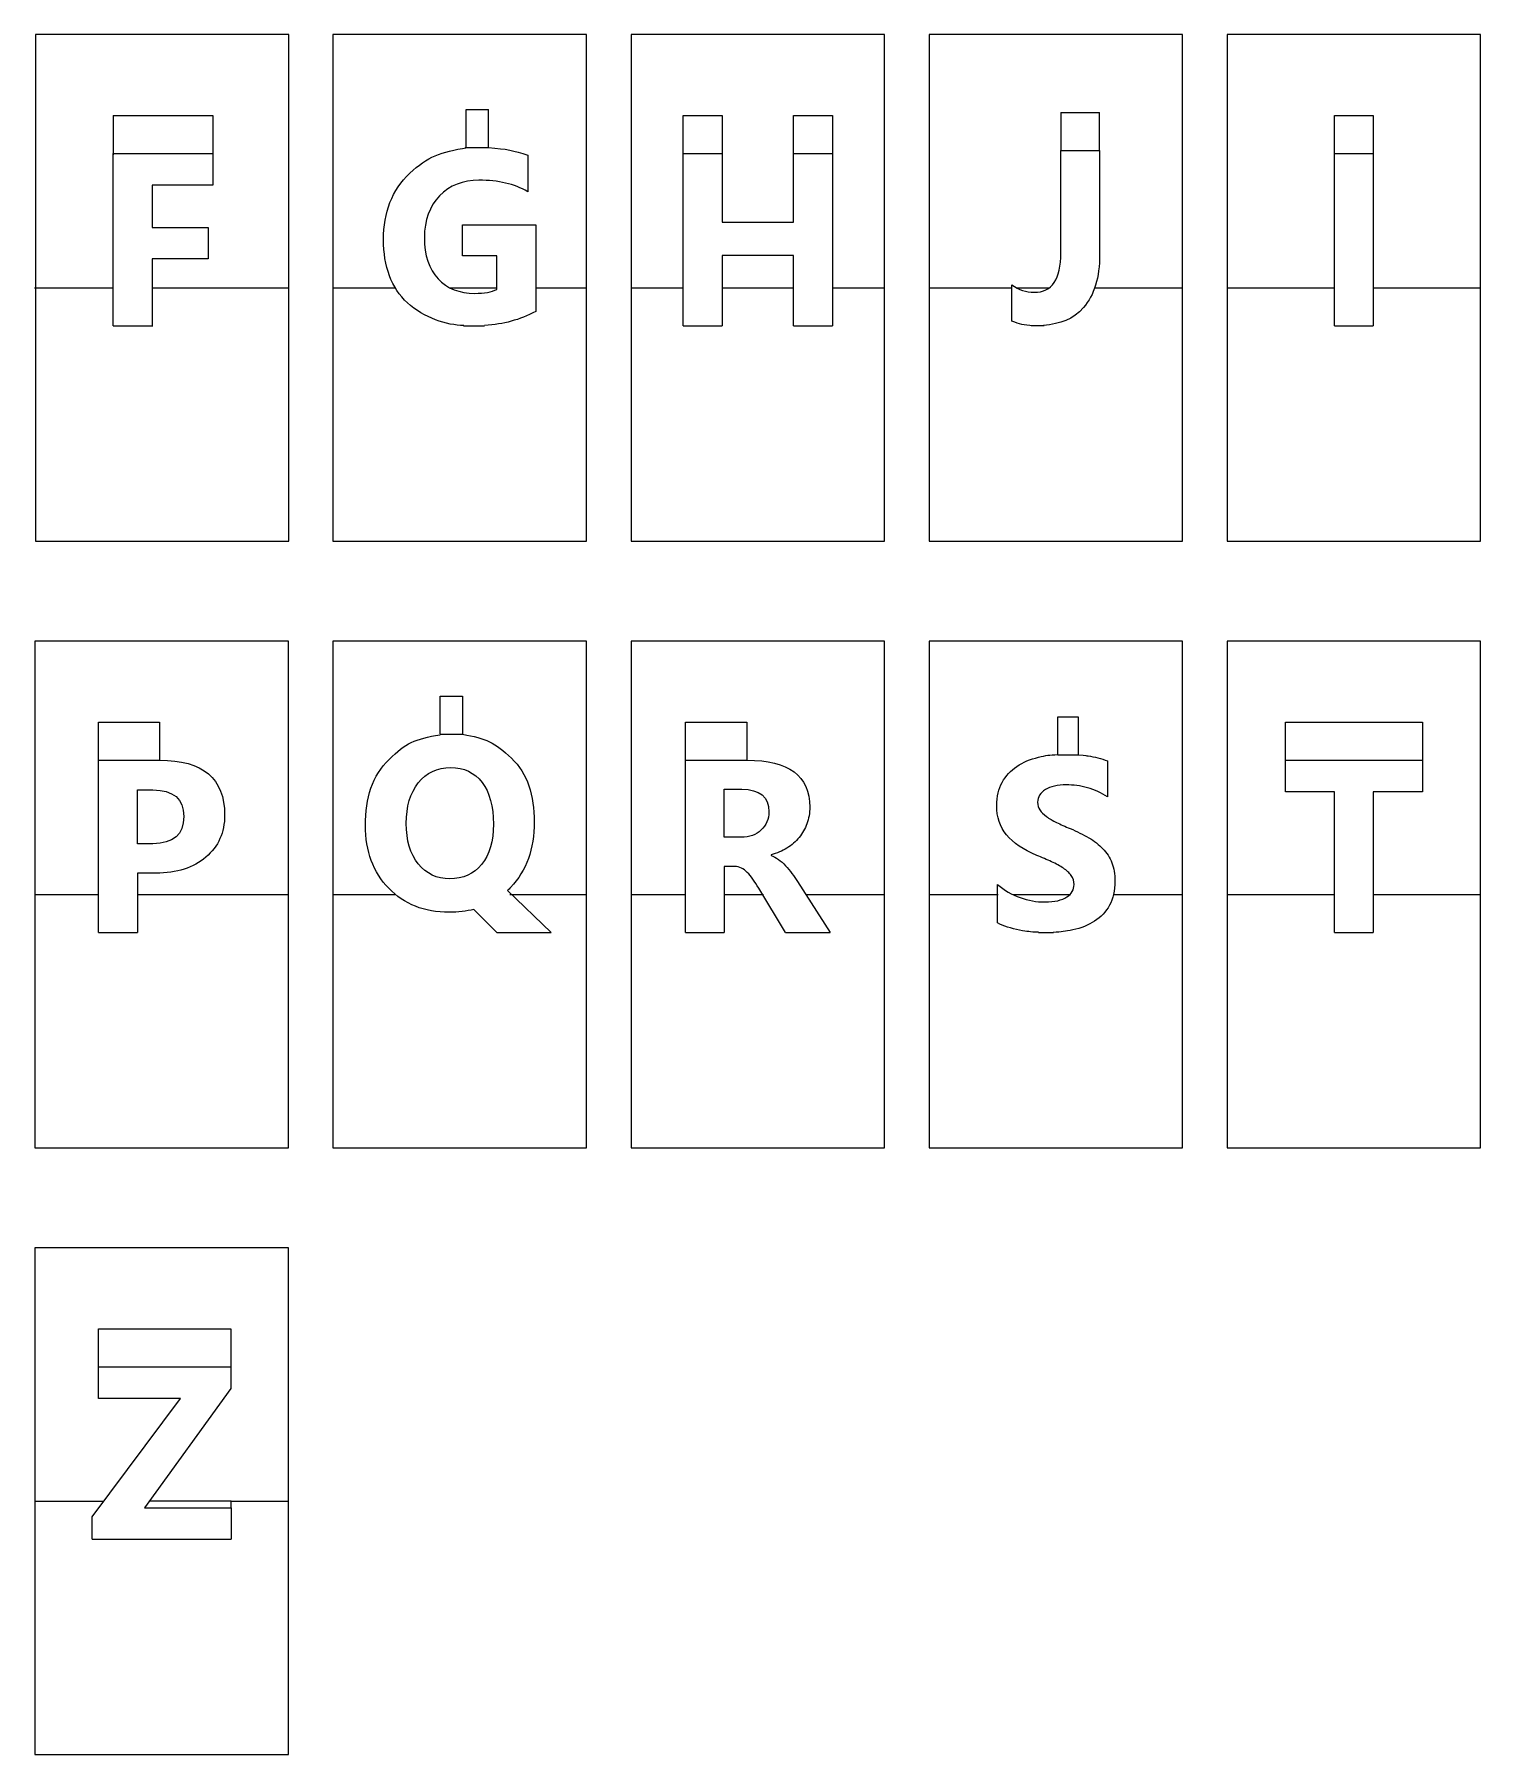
# Model space of a CAD drawing. Header units: centimetres. Extents: x 32.1 to 90.9, y -20.4 to 14.1.
# Drawn here: x 61.94 to 90.92, y -20.4 to 14.08 of the extents above; entities that cross this region are included whole.
import ezdxf

# ---------------------------------------------------------------- set-up
doc = ezdxf.new("R2010")
doc.units = ezdxf.units.CM
doc.header["$MEASUREMENT"] = 0
doc.layers.add('layer 1', color=7, linetype='Continuous')

msp = doc.modelspace()

# ---------------------------------------------------------------- linework, layer by layer
at = {"layer": 'layer 1', "color": 250, "lineweight": 20}
for points in [[(61.95688, 3.92493), (67.03688, 3.92493), (67.03688, 14.08493), (61.95688, 14.08493), (61.95688, 3.92493)], [(67.92016, 3.92493), (73.00016, 3.92493), (73.00016, 14.08493), (67.92016, 14.08493), (67.92016, 3.92493)], [(73.89321, 3.92493), (78.97321, 3.92493), (78.97321, 14.08493), (73.89321, 14.08493), (73.89321, 3.92493)], [(79.86626, 3.92493), (84.94626, 3.92493), (84.94626, 14.08493), (79.86626, 14.08493), (79.86626, 3.92493)], [(85.83931, 3.92493), (90.91931, 3.92493), (90.91931, 14.08493), (85.83931, 14.08493), (85.83931, 3.92493)], [(61.94711, -8.23643), (67.02711, -8.23643), (67.02711, 1.92357), (61.94711, 1.92357), (61.94711, -8.23643)], [(67.92016, -8.23643), (73.00016, -8.23643), (73.00016, 1.92357), (67.92016, 1.92357), (67.92016, -8.23643)], [(73.89321, -8.23643), (78.97321, -8.23643), (78.97321, 1.92357), (73.89321, 1.92357), (73.89321, -8.23643)], [(79.86626, -8.23643), (84.94626, -8.23643), (84.94626, 1.92357), (79.86626, 1.92357), (79.86626, -8.23643)], [(85.83931, -8.23643), (90.91931, -8.23643), (90.91931, 1.92357), (85.83931, 1.92357), (85.83931, -8.23643)], [(61.94711, -20.39778), (67.02711, -20.39778), (67.02711, -10.23778), (61.94711, -10.23778), (61.94711, -20.39778)]]:
    msp.add_lwpolyline(points, close=True, dxfattribs=at)
at = {"layer": 'layer 1', "color": 140, "lineweight": 20}
for points in [[(63.51792, 12.45961), (63.51792, 12.45961), (65.51539, 12.45961), (65.51539, 12.45961)], [(70.58888, 12.57803), (70.58888, 12.57803), (71.03777, 12.57803), (71.03777, 12.57803)], [(74.93819, 12.45961), (74.93819, 12.45961), (75.71695, 12.45961), (75.71695, 12.45961)], [(77.14947, 12.45961), (77.14947, 12.45961), (77.92823, 12.45961), (77.92823, 12.45961)], [(82.50864, 12.51964), (82.50864, 12.51964), (83.28411, 12.51964), (83.28411, 12.51964)], [(87.98993, 12.45961), (87.98993, 12.45961), (88.76869, 12.45961), (88.76869, 12.45961)], [(61.93734, 9.00494), (61.93734, 9.00494), (63.51792, 9.00494), (63.51792, 9.00494)], [(64.29668, 9.00494), (64.29668, 9.00494), (67.03688, 9.00494), (67.03688, 9.00494)], [(67.92016, 9.00494), (67.92016, 9.00494), (69.16819, 9.00494), (69.16819, 9.00494)], [(71.98643, 9.00494), (71.98643, 9.00494), (73.00016, 9.00494), (73.00016, 9.00494)], [(73.89321, 9.00494), (73.89321, 9.00494), (74.93819, 9.00494), (74.93819, 9.00494)], [(77.92823, 9.00494), (77.92823, 9.00494), (78.97321, 9.00494), (78.97321, 9.00494)], [(79.86626, 9.00494), (79.86626, 9.00494), (81.52841, 9.00494), (81.52841, 9.00494)], [(83.17881, 9.00494), (83.17881, 9.00494), (84.94626, 9.00494), (84.94626, 9.00494)], [(85.83931, 9.00494), (85.83931, 9.00494), (87.98993, 9.00494), (87.98993, 9.00494)], [(88.76869, 9.00494), (88.76869, 9.00494), (90.91931, 9.00494), (90.91931, 9.00494)], [(63.51792, 8.24294), (63.51792, 8.24294), (64.31341, 8.24294), (64.31341, 8.24294)], [(70.53319, 8.24294), (70.53319, 8.24294), (70.95836, 8.24294), (70.95836, 8.24294)], [(74.93819, 8.24294), (74.93819, 8.24294), (75.71695, 8.24294), (75.71695, 8.24294)], [(77.14947, 8.24294), (77.14947, 8.24294), (77.92823, 8.24294), (77.92823, 8.24294)], [(81.91082, 8.24771), (81.91082, 8.24771), (82.17323, 8.24892), (82.17323, 8.24892)], [(87.98993, 8.24294), (87.98993, 8.24294), (88.76869, 8.24294), (88.76869, 8.24294)], [(70.07088, 0.81729), (70.07088, 0.81729), (70.51526, 0.81729), (70.51526, 0.81729)], [(82.44802, 0.40657), (82.44802, 0.40657), (82.85587, 0.40657), (82.85587, 0.40657)], [(63.22443, 0.29825), (63.22443, 0.29825), (64.44393, 0.29825), (64.44393, 0.29825)], [(74.98385, 0.29825), (74.98385, 0.29825), (76.21734, 0.29825), (76.21734, 0.29825)], [(87.00889, 0.29825), (87.00889, 0.29825), (89.75546, 0.29825), (89.75546, 0.29825)], [(61.94711, -3.15642), (61.94711, -3.15642), (63.2244, -3.15642), (63.2244, -3.15642)], [(64.00316, -3.15642), (64.00316, -3.15642), (67.02711, -3.15642), (67.02711, -3.15642)], [(67.92016, -3.15642), (67.92016, -3.15642), (69.17243, -3.15642), (69.17243, -3.15642)], [(71.46557, -3.15642), (71.46557, -3.15642), (73.00016, -3.15642), (73.00016, -3.15642)], [(73.89321, -3.15642), (73.89321, -3.15642), (74.98383, -3.15642), (74.98383, -3.15642)], [(77.39545, -3.15642), (77.39545, -3.15642), (78.97321, -3.15642), (78.97321, -3.15642)], [(79.86626, -3.15642), (79.86626, -3.15642), (81.24934, -3.15642), (81.24934, -3.15642)], [(83.56433, -3.15642), (83.56433, -3.15642), (84.94626, -3.15642), (84.94626, -3.15642)], [(85.83931, -3.15642), (85.83931, -3.15642), (87.98911, -3.15642), (87.98911, -3.15642)], [(88.76951, -3.15642), (88.76951, -3.15642), (90.91931, -3.15642), (90.91931, -3.15642)], [(63.2244, -3.91842), (63.2244, -3.91842), (64.00316, -3.91842), (64.00316, -3.91842)], [(71.20355, -3.91842), (71.20355, -3.91842), (72.29233, -3.91842), (72.29233, -3.91842)], [(74.98383, -3.91842), (74.98383, -3.91842), (75.76259, -3.91842), (75.76259, -3.91842)], [(76.9887, -3.91842), (76.9887, -3.91842), (77.88259, -3.91842), (77.88259, -3.91842)], [(82.06094, -3.91842), (82.06094, -3.91842), (82.36141, -3.91842), (82.36141, -3.91842)], [(87.98911, -3.91842), (87.98911, -3.91842), (88.76951, -3.91842), (88.76951, -3.91842)], [(63.2232, -11.8631), (63.2232, -11.8631), (65.87356, -11.8631), (65.87356, -11.8631)], [(61.94711, -15.31777), (61.94711, -15.31777), (63.31188, -15.31777), (63.31188, -15.31777)], [(65.87852, -15.31777), (65.87852, -15.31777), (67.02711, -15.31777), (67.02711, -15.31777)], [(63.0957, -16.07977), (63.0957, -16.07977), (65.87852, -16.07977), (65.87852, -16.07977)]]:
    msp.add_open_spline(points, degree=3, dxfattribs=at)
at = {"layer": 'layer 1', "color": 250, "lineweight": 20}
for points in [[(63.51792, 12.45961), (63.51792, 12.45961), (63.51792, 11.6685), (63.51792, 11.6685)], [(65.51539, 12.45961), (65.51539, 12.45961), (65.51539, 11.69761), (65.51539, 11.69761)], [(70.58888, 11.8117), (70.58888, 11.8117), (70.58888, 12.57803), (70.58888, 12.57803)], [(71.03777, 11.81603), (71.03777, 11.81603), (71.03777, 12.57803), (71.03777, 12.57803)], [(74.93819, 11.69761), (74.93819, 11.69761), (74.93819, 12.45961), (74.93819, 12.45961)], [(75.71695, 12.45961), (75.71695, 12.45961), (75.71695, 11.69761), (75.71695, 11.69761)], [(77.14783, 11.69761), (77.14783, 11.69761), (77.14947, 12.45961), (77.14947, 12.45961)], [(77.92823, 12.45961), (77.92823, 12.45961), (77.92823, 11.69761), (77.92823, 11.69761)], [(82.50864, 12.51964), (82.50864, 12.51964), (82.50864, 11.75764), (82.50864, 11.75764)], [(83.28411, 11.75764), (83.28411, 11.75764), (83.28411, 12.51964), (83.28411, 12.51964)], [(87.98993, 8.24294), (87.98993, 8.24294), (87.98993, 12.45961), (87.98993, 12.45961)], [(88.76869, 12.45961), (88.76869, 12.45961), (88.76869, 8.24294), (88.76869, 8.24294)], [(74.93819, 8.24294), (74.93819, 8.24294), (74.93819, 11.69761), (74.93819, 11.69761)], [(77.92823, 11.69761), (77.92823, 11.69761), (77.92823, 8.24294), (77.92823, 8.24294)], [(70.26403, 9.00494), (70.26403, 9.00494), (71.20767, 9.00494), (71.20767, 9.00494)], [(75.71695, 9.00494), (75.71695, 9.00494), (77.14783, 9.00494), (77.14783, 9.00494)], [(81.62314, 9.00494), (81.62314, 9.00494), (82.27501, 9.00494), (82.27501, 9.00494)], [(70.07088, 0.05529), (70.07088, 0.05529), (70.07088, 0.81729), (70.07088, 0.81729)], [(70.51526, 0.81729), (70.51526, 0.81729), (70.51526, 0.05529), (70.51526, 0.05529)], [(82.44802, -0.35543), (82.44802, -0.35543), (82.44802, 0.40657), (82.44802, 0.40657)], [(82.85587, 0.40657), (82.85587, 0.40657), (82.85587, -0.35543), (82.85587, -0.35543)], [(63.22443, -0.46375), (63.22443, -0.46375), (63.22443, 0.29825), (63.22443, 0.29825)], [(64.44393, 0.29825), (64.44393, 0.29825), (64.44393, -0.46375), (64.44393, -0.46375)], [(74.98385, -0.46375), (74.98385, -0.46375), (74.98385, 0.29825), (74.98385, 0.29825)], [(76.21734, 0.29825), (76.21734, 0.29825), (76.21734, -0.46375), (76.21734, -0.46375)], [(87.00889, -0.46375), (87.00889, -0.46375), (87.00889, 0.29825), (87.00889, 0.29825)], [(89.75546, 0.29825), (89.75546, 0.29825), (89.75546, -0.46375), (89.75546, -0.46375)], [(63.2244, -3.91842), (63.2244, -3.91842), (63.2244, -0.46375), (63.2244, -0.46375)], [(74.98383, -3.91842), (74.98383, -3.91842), (74.98383, -0.46375), (74.98383, -0.46375)], [(75.76259, -3.15642), (75.76259, -3.15642), (76.54695, -3.15642), (76.54695, -3.15642)], [(81.5443, -3.15642), (81.5443, -3.15642), (82.69067, -3.15642), (82.69067, -3.15642)], [(63.2232, -12.6251), (63.2232, -12.6251), (63.2232, -11.8631), (63.2232, -11.8631)], [(65.87356, -11.8631), (65.87356, -11.8631), (65.87356, -12.6251), (65.87356, -12.6251)]]:
    msp.add_open_spline(points, degree=3, dxfattribs=at)
for points, knots in [([(70.54242, 8.24741), (70.20297, 8.25601), (69.74457, 8.39827), (69.41414, 8.70271), (69.41414, 8.70271), (69.08779, 9.00339), (68.93389, 9.43378), (68.93389, 9.97324), (68.93389, 9.97324), (68.93389, 10.51599), (69.1026, 10.96516), (69.45937, 11.3005), (69.45937, 11.3005), (69.8139, 11.63374), (70.07738, 11.73026), (70.61575, 11.81603)], [0, 0, 0, 0, 0.2, 0.2, 0.2, 0.2, 0.4, 0.4, 0.4, 0.4, 0.6, 0.6, 0.6, 0.6, 1, 1, 1, 1]), ([(71.03777, 11.81603), (71.40911, 11.78814), (71.53706, 11.76149), (71.82443, 11.66233), (71.82443, 11.66233), (71.82443, 11.66233), (71.82443, 10.93209), (71.82443, 10.93209), (71.82443, 10.93209), (71.55799, 11.08669), (71.23234, 11.16317), (70.84666, 11.16317), (70.84666, 11.16317), (70.52348, 11.16317), (70.26115, 11.05873), (70.05803, 10.84903), (70.05803, 10.84903), (69.85409, 10.63934), (69.75294, 10.35974), (69.75294, 10.00942), (69.75294, 10.00942), (69.75294, 9.65499), (69.84422, 9.38033), (70.02596, 9.18543), (70.02596, 9.18543), (70.20852, 8.99136), (70.4544, 8.89432), (70.76443, 8.89432), (70.76443, 8.89432), (70.9511, 8.89432), (71.09912, 8.92064), (71.20767, 8.97327), (71.20767, 8.97327), (71.20767, 8.97327), (71.20767, 9.64841), (71.20767, 9.64841), (71.20767, 9.64841), (71.20767, 9.64841), (70.5169, 9.64841), (70.5169, 9.64841), (70.5169, 9.64841), (70.5169, 9.64841), (70.5169, 10.2701), (70.5169, 10.2701), (70.5169, 10.2701), (70.5169, 10.2701), (71.98643, 10.2701), (71.98643, 10.2701), (71.98643, 10.2701), (71.98643, 10.2701), (71.98643, 8.53249), (71.98643, 8.53249), (71.98643, 8.53249), (71.64993, 8.3543), (71.35019, 8.2803), (70.95836, 8.24855)], [0, 0, 0, 0, 0.06666667, 0.06666667, 0.06666667, 0.06666667, 0.13333333, 0.13333333, 0.13333333, 0.13333333, 0.2, 0.2, 0.2, 0.2, 0.26666667, 0.26666667, 0.26666667, 0.26666667, 0.33333333, 0.33333333, 0.33333333, 0.33333333, 0.4, 0.4, 0.4, 0.4, 0.46666667, 0.46666667, 0.46666667, 0.46666667, 0.53333333, 0.53333333, 0.53333333, 0.53333333, 0.6, 0.6, 0.6, 0.6, 0.66666667, 0.66666667, 0.66666667, 0.66666667, 0.73333333, 0.73333333, 0.73333333, 0.73333333, 0.8, 0.8, 0.8, 0.8, 0.86666667, 0.86666667, 0.86666667, 0.86666667, 1, 1, 1, 1]), ([(81.94701, 8.24294), (81.76585, 8.25786), (81.68219, 8.27419), (81.52841, 8.33669), (81.52841, 8.33669), (81.52841, 8.33669), (81.52841, 9.06693), (81.52841, 9.06693), (81.52841, 9.06693), (81.66163, 8.96578), (81.81047, 8.91479), (81.97659, 8.91479), (81.97659, 8.91479), (82.33102, 8.91479), (82.50864, 9.17877), (82.50864, 9.70507), (82.50864, 9.70507), (82.50864, 9.70507), (82.50864, 11.75764), (82.50864, 11.75764)], [0, 0, 0, 0, 0.16666667, 0.16666667, 0.16666667, 0.16666667, 0.33333333, 0.33333333, 0.33333333, 0.33333333, 0.5, 0.5, 0.5, 0.5, 0.66666667, 0.66666667, 0.66666667, 0.66666667, 1, 1, 1, 1]), ([(83.28411, 11.75764), (83.28411, 11.75764), (83.28411, 9.67382), (83.28411, 9.67382), (83.28411, 9.67382), (83.28411, 9.21084), (83.17697, 8.85743), (82.96258, 8.61135), (82.96258, 8.61135), (82.74854, 8.36568), (82.50301, 8.28847), (82.15858, 8.24713)], [0, 0, 0, 0, 0.25, 0.25, 0.25, 0.25, 0.5, 0.5, 0.5, 0.5, 1, 1, 1, 1]), ([(75.71695, 11.69761), (75.71695, 11.69761), (75.71695, 10.31936), (75.71695, 10.31936), (75.71695, 10.31936), (75.71695, 10.31936), (77.14783, 10.31936), (77.14783, 10.31936), (77.14783, 10.31936), (77.14783, 10.31936), (77.14783, 11.69761), (77.14783, 11.69761)], [0, 0, 0, 0, 0.25, 0.25, 0.25, 0.25, 0.5, 0.5, 0.5, 0.5, 1, 1, 1, 1]), ([(77.14783, 8.24294), (77.14783, 8.24294), (77.14783, 9.64997), (77.14783, 9.64997), (77.14783, 9.64997), (77.14783, 9.64997), (75.71695, 9.64997), (75.71695, 9.64997), (75.71695, 9.64997), (75.71695, 9.64997), (75.71695, 8.24294), (75.71695, 8.24294)], [0, 0, 0, 0, 0.25, 0.25, 0.25, 0.25, 0.5, 0.5, 0.5, 0.5, 1, 1, 1, 1]), ([(71.20355, -3.91842), (71.20355, -3.91842), (70.7455, -3.4538), (70.7455, -3.4538), (70.7455, -3.4538), (70.59501, -3.49409), (70.4289, -3.51383), (70.24716, -3.51383), (70.24716, -3.51383), (69.75211, -3.51383), (69.34916, -3.35347), (69.03749, -3.03194), (69.03749, -3.03194), (68.72582, -2.70793), (68.5704, -2.28771), (68.5704, -1.7721), (68.5704, -1.7721), (68.5704, -1.22771), (68.71098, -0.76905), (69.04489, -0.44731), (69.04489, -0.44731), (69.38104, -0.12341), (69.55599, -0.0371), (70.07087, 0.04752)], [0, 0, 0, 0, 0.14285714, 0.14285714, 0.14285714, 0.14285714, 0.28571429, 0.28571429, 0.28571429, 0.28571429, 0.42857143, 0.42857143, 0.42857143, 0.42857143, 0.57142857, 0.57142857, 0.57142857, 0.57142857, 0.71428571, 0.71428571, 0.71428571, 0.71428571, 1, 1, 1, 1]), ([(70.51525, 0.05529), (70.98448, -0.02035), (71.16923, -0.11261), (71.49712, -0.4251), (71.49712, -0.4251), (71.81798, -0.73089), (71.95517, -1.17261), (71.95517, -1.70221), (71.95517, -1.70221), (71.95517, -2.24331), (71.79728, -2.6808), (71.48068, -3.01549), (71.48068, -3.01549), (71.46917, -3.02618), (71.4593, -3.03769), (71.44943, -3.04756), (71.44943, -3.04756), (71.43956, -3.05825), (71.42887, -3.06812), (71.41818, -3.07799), (71.41818, -3.07799), (71.41818, -3.07799), (72.29233, -3.91842), (72.29233, -3.91842)], [0, 0, 0, 0, 0.14285714, 0.14285714, 0.14285714, 0.14285714, 0.28571429, 0.28571429, 0.28571429, 0.28571429, 0.42857143, 0.42857143, 0.42857143, 0.42857143, 0.57142857, 0.57142857, 0.57142857, 0.57142857, 0.71428571, 0.71428571, 0.71428571, 0.71428571, 1, 1, 1, 1]), ([(64.44393, -0.46375), (65.3148, -0.46375), (65.74982, -0.83051), (65.74982, -1.56487), (65.74982, -1.56487), (65.74982, -1.9119), (65.62482, -2.19232), (65.37483, -2.40695), (65.37483, -2.40695), (65.12483, -2.62076), (64.79179, -2.72849), (64.37403, -2.72849), (64.37403, -2.72849), (64.37403, -2.72849), (64.00316, -2.72849), (64.00316, -2.72849), (64.00316, -2.72849), (64.00316, -2.72849), (64.00316, -3.91842), (64.00316, -3.91842)], [0, 0, 0, 0, 0.16666667, 0.16666667, 0.16666667, 0.16666667, 0.33333333, 0.33333333, 0.33333333, 0.33333333, 0.5, 0.5, 0.5, 0.5, 0.66666667, 0.66666667, 0.66666667, 0.66666667, 1, 1, 1, 1]), ([(70.28088, -0.61095), (70.0095, -0.61095), (69.7924, -0.71375), (69.6304, -0.91933), (69.6304, -0.91933), (69.47004, -1.12327), (69.38945, -1.39383), (69.38945, -1.73099), (69.38945, -1.73099), (69.38945, -2.07308), (69.47004, -2.34363), (69.6304, -2.54346), (69.6304, -2.54346), (69.79076, -2.74247), (70.00128, -2.84198), (70.26114, -2.84198), (70.26114, -2.84198), (70.53005, -2.84198), (70.74221, -2.74576), (70.9001, -2.55251), (70.9001, -2.55251), (71.05717, -2.35679), (71.13612, -2.08788), (71.13612, -1.74579), (71.13612, -1.74579), (71.13612, -1.38889), (71.05964, -1.11012), (70.9075, -0.90946), (70.9075, -0.90946), (70.75619, -0.71046), (70.54732, -0.61095), (70.28088, -0.61095)], [0, 0, 0, 0, 0.11111111, 0.11111111, 0.11111111, 0.11111111, 0.22222222, 0.22222222, 0.22222222, 0.22222222, 0.33333333, 0.33333333, 0.33333333, 0.33333333, 0.44444444, 0.44444444, 0.44444444, 0.44444444, 0.55555556, 0.55555556, 0.55555556, 0.55555556, 0.66666667, 0.66666667, 0.66666667, 0.66666667, 0.77777778, 0.77777778, 0.77777778, 0.77777778, 1, 1, 1, 1]), ([(76.21734, -0.46375), (77.05614, -0.46375), (77.47553, -0.77706), (77.47553, -1.40287), (77.47553, -1.40287), (77.47553, -1.52375), (77.45662, -1.63477), (77.41961, -1.73674), (77.41961, -1.73674), (77.38261, -1.83871), (77.3308, -1.93081), (77.26337, -2.01305), (77.26337, -2.01305), (77.19593, -2.09446), (77.11452, -2.16518), (77.01913, -2.22439), (77.01913, -2.22439), (76.92292, -2.28442), (76.81683, -2.33047), (76.69924, -2.36419), (76.69924, -2.36419), (76.69924, -2.36419), (76.69924, -2.37406), (76.69924, -2.37406), (76.69924, -2.37406), (76.75105, -2.3905), (76.80039, -2.416), (76.8489, -2.45218), (76.8489, -2.45218), (76.89742, -2.48836), (76.94347, -2.5303), (76.9887, -2.57882), (76.9887, -2.57882), (77.03393, -2.62734), (77.07669, -2.67915), (77.11781, -2.73424), (77.11781, -2.73424), (77.15893, -2.78934), (77.19593, -2.84362), (77.22965, -2.89707), (77.22965, -2.89707), (77.22965, -2.89707), (77.88259, -3.91842), (77.88259, -3.91842)], [0, 0, 0, 0, 0.08333333, 0.08333333, 0.08333333, 0.08333333, 0.16666667, 0.16666667, 0.16666667, 0.16666667, 0.25, 0.25, 0.25, 0.25, 0.33333333, 0.33333333, 0.33333333, 0.33333333, 0.41666667, 0.41666667, 0.41666667, 0.41666667, 0.5, 0.5, 0.5, 0.5, 0.58333333, 0.58333333, 0.58333333, 0.58333333, 0.66666667, 0.66666667, 0.66666667, 0.66666667, 0.75, 0.75, 0.75, 0.75, 0.83333333, 0.83333333, 0.83333333, 0.83333333, 1, 1, 1, 1]), ([(82.06265, -3.91463), (81.87048, -3.90543), (81.85217, -3.9028), (81.68113, -3.87073), (81.68113, -3.87073), (81.51008, -3.83866), (81.36124, -3.79014), (81.23624, -3.72599), (81.23624, -3.72599), (81.23624, -3.72599), (81.23624, -2.95463), (81.23624, -2.95463), (81.23624, -2.95463), (81.37604, -3.07223), (81.52818, -3.16022), (81.69182, -3.21861), (81.69182, -3.21861), (81.85547, -3.27699), (82.02076, -3.3066), (82.1877, -3.3066), (82.1877, -3.3066), (82.28638, -3.3066), (82.3719, -3.29755), (82.44427, -3.28028), (82.44427, -3.28028), (82.51746, -3.26219), (82.57831, -3.23834), (82.62765, -3.20627), (82.62765, -3.20627), (82.67699, -3.17502), (82.71317, -3.13802), (82.73702, -3.09608), (82.73702, -3.09608), (82.76169, -3.05331), (82.77321, -3.00726), (82.77321, -2.9571), (82.77321, -2.9571), (82.77321, -2.88967), (82.75429, -2.82964), (82.71564, -2.77701), (82.71564, -2.77701), (82.67699, -2.72355), (82.62436, -2.67421), (82.55775, -2.62981), (82.55775, -2.62981), (82.49114, -2.58458), (82.4122, -2.54099), (82.32009, -2.49988), (82.32009, -2.49988), (82.22881, -2.45794), (82.13013, -2.41517), (82.02405, -2.37159), (82.02405, -2.37159), (81.75432, -2.25975), (81.55285, -2.12242), (81.42045, -1.9596), (81.42045, -1.9596), (81.28805, -1.79759), (81.22226, -1.60188), (81.22226, -1.37244), (81.22226, -1.37244), (81.22226, -1.19235), (81.25762, -1.03775), (81.32999, -0.90864), (81.32999, -0.90864), (81.40236, -0.77871), (81.50104, -0.67263), (81.62521, -0.58875), (81.62521, -0.58875), (81.75021, -0.50569), (81.89413, -0.44401), (82.05777, -0.40454), (82.05777, -0.40454), (82.22141, -0.36508), (82.27107, -0.36016), (82.448, -0.35227)], [0, 0, 0, 0, 0.05, 0.05, 0.05, 0.05, 0.1, 0.1, 0.1, 0.1, 0.15, 0.15, 0.15, 0.15, 0.2, 0.2, 0.2, 0.2, 0.25, 0.25, 0.25, 0.25, 0.3, 0.3, 0.3, 0.3, 0.35, 0.35, 0.35, 0.35, 0.4, 0.4, 0.4, 0.4, 0.45, 0.45, 0.45, 0.45, 0.5, 0.5, 0.5, 0.5, 0.55, 0.55, 0.55, 0.55, 0.6, 0.6, 0.6, 0.6, 0.65, 0.65, 0.65, 0.65, 0.7, 0.7, 0.7, 0.7, 0.75, 0.75, 0.75, 0.75, 0.8, 0.8, 0.8, 0.8, 0.85, 0.85, 0.85, 0.85, 0.9, 0.9, 0.9, 0.9, 1, 1, 1, 1]), ([(82.85586, -0.35543), (83.03516, -0.37138), (83.00823, -0.37026), (83.05691, -0.37823), (83.05691, -0.37823), (83.17503, -0.39757), (83.32335, -0.43332), (83.44095, -0.47855), (83.44095, -0.47855), (83.44095, -0.47855), (83.44095, -1.19893), (83.44095, -1.19893), (83.44095, -1.19893), (83.38256, -1.15863), (83.32007, -1.12327), (83.25181, -1.09284), (83.25181, -1.09284), (83.18356, -1.06242), (83.11283, -1.03692), (83.04047, -1.01637), (83.04047, -1.01637), (82.96892, -0.99663), (82.89656, -0.98183), (82.82501, -0.97196), (82.82501, -0.97196), (82.75347, -0.96291), (82.68604, -0.95798), (82.62189, -0.95798), (82.62189, -0.95798), (82.53308, -0.95798), (82.45331, -0.9662), (82.38095, -0.98265), (82.38095, -0.98265), (82.30858, -0.99992), (82.24773, -1.02377), (82.19756, -1.05419), (82.19756, -1.05419), (82.14822, -1.08462), (82.10957, -1.1208), (82.08161, -1.16357), (82.08161, -1.16357), (82.05448, -1.20633), (82.04132, -1.25402), (82.04132, -1.30665), (82.04132, -1.30665), (82.04132, -1.36504), (82.05612, -1.41685), (82.08655, -1.46208), (82.08655, -1.46208), (82.11697, -1.50813), (82.16056, -1.55171), (82.2173, -1.59283), (82.2173, -1.59283), (82.27322, -1.63312), (82.34147, -1.67342), (82.42206, -1.71289), (82.42206, -1.71289), (82.50183, -1.75236), (82.59311, -1.79266), (82.69426, -1.8346), (82.69426, -1.8346), (82.83241, -1.89216), (82.95577, -1.95384), (83.06596, -2.0188), (83.06596, -2.0188), (83.17615, -2.08377), (83.27072, -2.15778), (83.34885, -2.23919), (83.34885, -2.23919), (83.42779, -2.32143), (83.48782, -2.41517), (83.52976, -2.52043), (83.52976, -2.52043), (83.5717, -2.62487), (83.59226, -2.7474), (83.59226, -2.8872), (83.59226, -2.8872), (83.59226, -3.08045), (83.55608, -3.24163), (83.48289, -3.37321), (83.48289, -3.37321), (83.4097, -3.50396), (83.31102, -3.61004), (83.1852, -3.69063), (83.1852, -3.69063), (83.0602, -3.77204), (82.91466, -3.83052), (82.74854, -3.86579), (82.74854, -3.86579), (82.58162, -3.90123), (82.53605, -3.90668), (82.35105, -3.91551)], [0, 0, 0, 0, 0.04166667, 0.04166667, 0.04166667, 0.04166667, 0.08333333, 0.08333333, 0.08333333, 0.08333333, 0.125, 0.125, 0.125, 0.125, 0.16666667, 0.16666667, 0.16666667, 0.16666667, 0.20833333, 0.20833333, 0.20833333, 0.20833333, 0.25, 0.25, 0.25, 0.25, 0.29166667, 0.29166667, 0.29166667, 0.29166667, 0.33333333, 0.33333333, 0.33333333, 0.33333333, 0.375, 0.375, 0.375, 0.375, 0.41666667, 0.41666667, 0.41666667, 0.41666667, 0.45833333, 0.45833333, 0.45833333, 0.45833333, 0.5, 0.5, 0.5, 0.5, 0.54166667, 0.54166667, 0.54166667, 0.54166667, 0.58333333, 0.58333333, 0.58333333, 0.58333333, 0.625, 0.625, 0.625, 0.625, 0.66666667, 0.66666667, 0.66666667, 0.66666667, 0.70833333, 0.70833333, 0.70833333, 0.70833333, 0.75, 0.75, 0.75, 0.75, 0.79166667, 0.79166667, 0.79166667, 0.79166667, 0.83333333, 0.83333333, 0.83333333, 0.83333333, 0.875, 0.875, 0.875, 0.875, 0.91666667, 0.91666667, 0.91666667, 0.91666667, 1, 1, 1, 1]), ([(87.98911, -3.91842), (87.98911, -3.91842), (87.98911, -1.09695), (87.98911, -1.09695), (87.98911, -1.09695), (87.98911, -1.09695), (87.00887, -1.09695), (87.00887, -1.09695), (87.00887, -1.09695), (87.00887, -1.09695), (87.00887, -0.46375), (87.00887, -0.46375)], [0, 0, 0, 0, 0.25, 0.25, 0.25, 0.25, 0.5, 0.5, 0.5, 0.5, 1, 1, 1, 1]), ([(89.75551, -0.46375), (89.75551, -0.46375), (89.75551, -1.09695), (89.75551, -1.09695), (89.75551, -1.09695), (89.75551, -1.09695), (88.76951, -1.09695), (88.76951, -1.09695), (88.76951, -1.09695), (88.76951, -1.09695), (88.76951, -3.91842), (88.76951, -3.91842)], [0, 0, 0, 0, 0.25, 0.25, 0.25, 0.25, 0.5, 0.5, 0.5, 0.5, 1, 1, 1, 1]), ([(64.00316, -1.06077), (64.00316, -1.06077), (64.00316, -2.13804), (64.00316, -2.13804), (64.00316, -2.13804), (64.00316, -2.13804), (64.30907, -2.13804), (64.30907, -2.13804), (64.30907, -2.13804), (64.72353, -2.13804), (64.93076, -1.9563), (64.93076, -1.59365), (64.93076, -1.59365), (64.93076, -1.2384), (64.72353, -1.06077), (64.30907, -1.06077), (64.30907, -1.06077), (64.30907, -1.06077), (64.00316, -1.06077), (64.00316, -1.06077)], [0, 0, 0, 0, 0.16666667, 0.16666667, 0.16666667, 0.16666667, 0.33333333, 0.33333333, 0.33333333, 0.33333333, 0.5, 0.5, 0.5, 0.5, 0.66666667, 0.66666667, 0.66666667, 0.66666667, 1, 1, 1, 1]), ([(75.76259, -1.04679), (75.76259, -1.04679), (75.76259, -2.00811), (75.76259, -2.00811), (75.76259, -2.00811), (75.76259, -2.00811), (76.09975, -2.00811), (76.09975, -2.00811), (76.09975, -2.00811), (76.26668, -2.00811), (76.40073, -1.95959), (76.50187, -1.86338), (76.50187, -1.86338), (76.60467, -1.76552), (76.65648, -1.64381), (76.65648, -1.4999), (76.65648, -1.4999), (76.65648, -1.19728), (76.47556, -1.04679), (76.11373, -1.04679), (76.11373, -1.04679), (76.11373, -1.04679), (75.76259, -1.04679), (75.76259, -1.04679)], [0, 0, 0, 0, 0.14285714, 0.14285714, 0.14285714, 0.14285714, 0.28571429, 0.28571429, 0.28571429, 0.28571429, 0.42857143, 0.42857143, 0.42857143, 0.42857143, 0.57142857, 0.57142857, 0.57142857, 0.57142857, 0.71428571, 0.71428571, 0.71428571, 0.71428571, 1, 1, 1, 1]), ([(76.9887, -3.91842), (76.9887, -3.91842), (76.45171, -3.02947), (76.45171, -3.02947), (76.45171, -3.02947), (76.41142, -2.96203), (76.37277, -2.902), (76.33576, -2.84855), (76.33576, -2.84855), (76.29876, -2.79592), (76.26175, -2.75069), (76.22392, -2.71286), (76.22392, -2.71286), (76.18609, -2.67503), (76.14662, -2.64625), (76.1055, -2.62569), (76.1055, -2.62569), (76.06439, -2.60596), (76.01998, -2.59609), (75.97228, -2.59609), (75.97228, -2.59609), (75.97228, -2.59609), (75.76259, -2.59609), (75.76259, -2.59609), (75.76259, -2.59609), (75.76259, -2.59609), (75.76259, -3.91842), (75.76259, -3.91842)], [0, 0, 0, 0, 0.125, 0.125, 0.125, 0.125, 0.25, 0.25, 0.25, 0.25, 0.375, 0.375, 0.375, 0.375, 0.5, 0.5, 0.5, 0.5, 0.625, 0.625, 0.625, 0.625, 0.75, 0.75, 0.75, 0.75, 1, 1, 1, 1]), ([(63.0957, -16.07977), (63.0957, -16.07977), (63.0957, -15.63159), (63.0957, -15.63159), (63.0957, -15.63159), (63.0957, -15.63159), (64.86621, -13.2583), (64.86621, -13.2583), (64.86621, -13.2583), (64.86621, -13.2583), (63.22316, -13.2583), (63.22316, -13.2583), (63.22316, -13.2583), (63.22316, -13.2583), (63.22316, -12.6251), (63.22316, -12.6251)], [0, 0, 0, 0, 0.2, 0.2, 0.2, 0.2, 0.4, 0.4, 0.4, 0.4, 0.6, 0.6, 0.6, 0.6, 1, 1, 1, 1]), ([(65.87358, -12.6251), (65.87358, -12.6251), (65.87358, -13.06094), (65.87358, -13.06094), (65.87358, -13.06094), (65.87358, -13.06094), (64.14172, -15.44821), (64.14172, -15.44821), (64.14172, -15.44821), (64.14172, -15.44821), (65.87852, -15.44821), (65.87852, -15.44821), (65.87852, -15.44821), (65.87852, -15.44821), (65.87852, -16.07977), (65.87852, -16.07977)], [0, 0, 0, 0, 0.2, 0.2, 0.2, 0.2, 0.4, 0.4, 0.4, 0.4, 0.6, 0.6, 0.6, 0.6, 1, 1, 1, 1]), ([(65.87852, -15.44821), (65.87852, -15.44821), (65.87852, -15.31777), (65.87852, -15.31777), (65.87852, -15.31777), (65.87852, -15.31777), (64.24668, -15.31777), (64.24668, -15.31777)], [0, 0, 0, 0, 0.33333333, 0.33333333, 0.33333333, 0.33333333, 1, 1, 1, 1])]:
    msp.add_open_spline(points, degree=3, knots=knots, dxfattribs=at)
at = {"layer": 'layer 1', "color": 240, "lineweight": 20}
for points in [[(70.57302, 11.81603), (70.57302, 11.81603), (71.03777, 11.81603), (71.03777, 11.81603)], [(82.50864, 11.75764), (82.50864, 11.75764), (83.28411, 11.75764), (83.28411, 11.75764)], [(63.51792, 11.69761), (63.51792, 11.69761), (65.51539, 11.69761), (65.51539, 11.69761)], [(74.93819, 11.69761), (74.93819, 11.69761), (75.71695, 11.69761), (75.71695, 11.69761)], [(77.14947, 11.69761), (77.14947, 11.69761), (77.92823, 11.69761), (77.92823, 11.69761)], [(87.98993, 11.69761), (87.98993, 11.69761), (88.76869, 11.69761), (88.76869, 11.69761)], [(70.07088, 0.05529), (70.07088, 0.05529), (70.51526, 0.05529), (70.51526, 0.05529)], [(63.22443, -0.46375), (63.22443, -0.46375), (64.44393, -0.46375), (64.44393, -0.46375)], [(74.98385, -0.46375), (74.98385, -0.46375), (76.21734, -0.46375), (76.21734, -0.46375)], [(82.44802, -0.35543), (82.44802, -0.35543), (82.85587, -0.35543), (82.85587, -0.35543)], [(87.00889, -0.46375), (87.00889, -0.46375), (89.75546, -0.46375), (89.75546, -0.46375)], [(63.2232, -12.6251), (63.2232, -12.6251), (65.87356, -12.6251), (65.87356, -12.6251)]]:
    msp.add_open_spline(points, degree=3, dxfattribs=at)
at = {"layer": 'layer 1', "color": 250, "lineweight": 18}
msp.add_open_spline([(63.51792, 8.24294), (63.51792, 8.24294), (63.51792, 11.69761), (63.51792, 11.69761)], degree=3, dxfattribs=at)
msp.add_open_spline([(65.51539, 11.69761), (65.51539, 11.69761), (65.51539, 11.06441), (65.51539, 11.06441), (65.51539, 11.06441), (65.51539, 11.06441), (64.29668, 11.06441), (64.29668, 11.06441), (64.29668, 11.06441), (64.29668, 11.06441), (64.29668, 10.21575), (64.29668, 10.21575), (64.29668, 10.21575), (64.29668, 10.21575), (65.41671, 10.21575), (65.41671, 10.21575), (65.41671, 10.21575), (65.41671, 10.21575), (65.41671, 9.58501), (65.41671, 9.58501), (65.41671, 9.58501), (65.41671, 9.58501), (64.29668, 9.58501), (64.29668, 9.58501), (64.29668, 9.58501), (64.29668, 9.58501), (64.29668, 8.24294), (64.29668, 8.24294)], degree=3, knots=[0, 0, 0, 0, 0.125, 0.125, 0.125, 0.125, 0.25, 0.25, 0.25, 0.25, 0.375, 0.375, 0.375, 0.375, 0.5, 0.5, 0.5, 0.5, 0.625, 0.625, 0.625, 0.625, 0.75, 0.75, 0.75, 0.75, 1, 1, 1, 1], dxfattribs=at)

doc.saveas('drawing.dxf')
